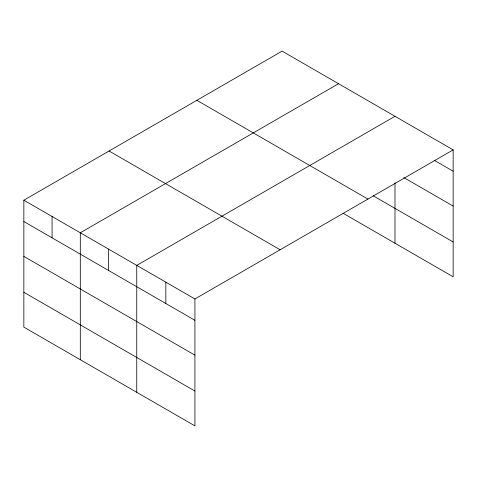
<?xml version="1.0" encoding="UTF-8"?>
<svg xmlns="http://www.w3.org/2000/svg" width="477" height="477" viewBox="0 0 477 477"><rect width="100%" height="100%" fill="white"/><g stroke="black" fill="none" stroke-linecap="round" stroke-linejoin="round"><path stroke-width="0.72" d="M343.023 213.219L453.15 276.797L453.15 149.879L282.08 51.111L23.85 200.203L23.85 327.121L194.92 425.889L194.92 298.966L23.85 200.203M338.533 83.708L80.303 232.794L80.303 359.718M394.986 116.299L136.756 265.385L136.756 392.309M194.92 298.966L453.15 149.879M434.183 160.272L453.15 171.219M403.84 177.593L453.15 206.064M373.175 195.785L453.15 241.958M196.864 100.313L367.934 199.076M109.066 151L280.136 249.769M23.85 221.543L194.92 320.311M23.85 256.382L194.92 355.15M23.85 292.282L194.92 391.045M394.986 182.739L394.986 243.216M165.835 282.175L165.835 303.521M108.529 249.089L108.529 270.435M52.076 216.498L52.076 237.838"/></g></svg>
